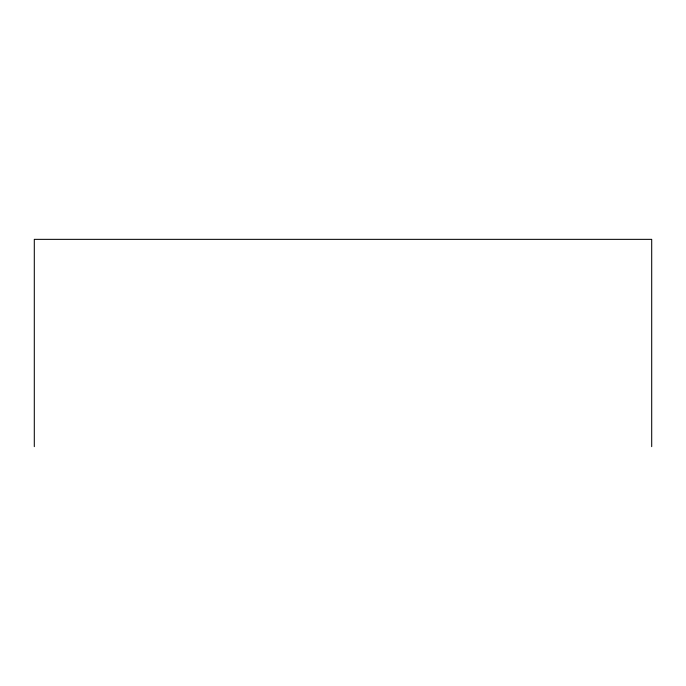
<?xml version="1.0" encoding="UTF-8"?>
<svg xmlns="http://www.w3.org/2000/svg" width="686" height="686" viewBox="0 0 686 686"><rect width="100%" height="100%" fill="white"/><g stroke="black" fill="none" stroke-linecap="round" stroke-linejoin="round"><path stroke-width="1.03" d="M651.7 446.646L651.7 239.354L34.3 239.354L34.3 446.646"/></g></svg>
